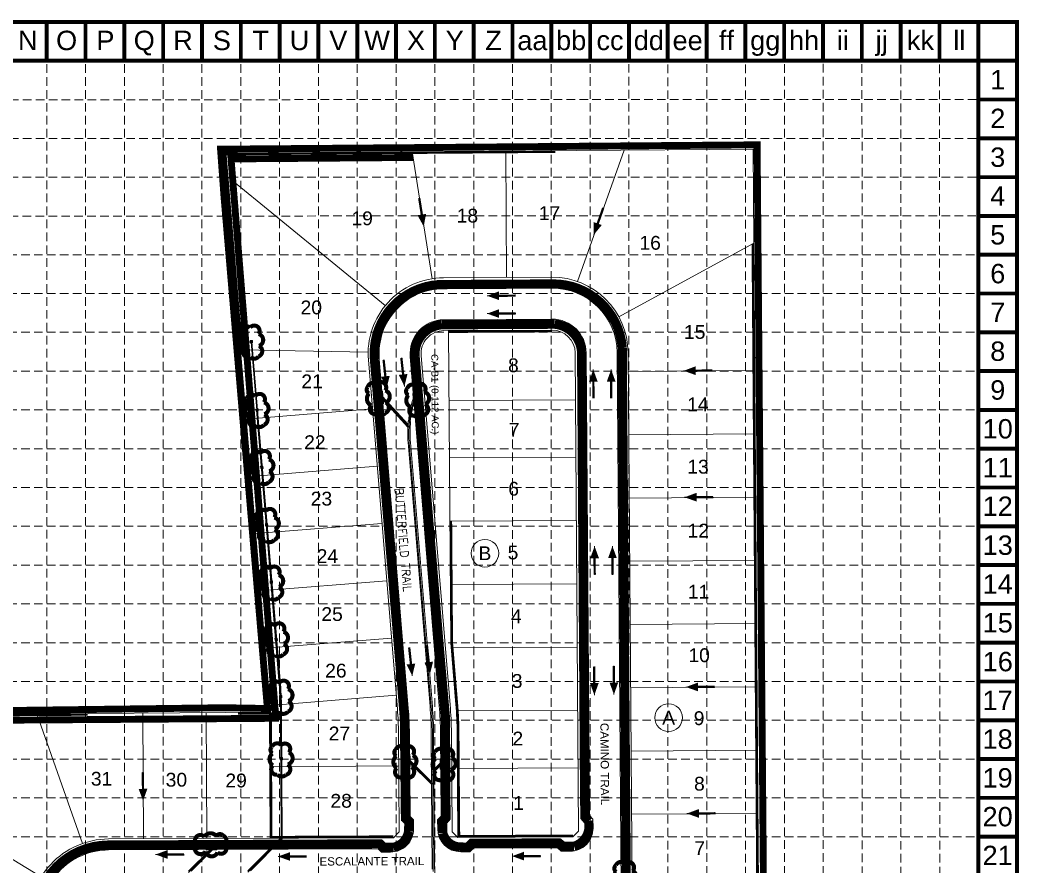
# Model space of a CAD drawing. Extents: x 2510300 to 2511653, y 7110042 to 7112204.
# Drawn here: x 2510785 to 2511653, y 7111469 to 7112204 of the extents above; entities that cross this region are included whole.
import ezdxf
from ezdxf.enums import TextEntityAlignment as Align

# ---------------------------------------------------------------- set-up
doc = ezdxf.new("R2010")
doc.units = 0
doc.header["$LTSCALE"] = 100
doc.header["$MEASUREMENT"] = 0
for name, pattern in [('DASHED', [0.75, 0.5, -0.25]), ('HIDDEN', [0.375, 0.25, -0.125]), ('HIDDEN2', [0.1875, 0.125, -0.0625])]:
    doc.linetypes.add(name, pattern=pattern)
for name, color, linetype in [('BASE', 7, 'Continuous'), ('C-WALL-N', 7, 'HIDDEN2'), ('EROSION BLANKETS', 84, 'Continuous'), ('GRID', 254, 'DASHED'), ('LEGEND', 7, 'Continuous'), ('LIMITS OF DISTURBANCE', 1, 'Continuous'), ('new', 7, 'Continuous'), ('SILT FENCE', 200, 'Continuous'), ('STORM', 5, 'Continuous')]:
    doc.layers.add(name, color=color, linetype=linetype)
doc.styles.get("Standard").update_dxf_attribs({"font": 'ARIAL.TTF'})

msp = doc.modelspace()

# ---------------------------------------------------------------- linework, layer by layer
at = {"layer": 'BASE', "color": 9}
msp.add_line((2510335.69, 7112168.94), (2511617.68, 7112168.94), dxfattribs=at)
at = {"layer": 'BASE', "const_width": 3.37}
for points in [[(2511651.42, 7110043.53), (2511651.42, 7112202.68), (2510301.95, 7112202.68), (2510301.95, 7110043.53)], [(2511617.68, 7110077.27), (2511617.68, 7112168.94), (2510335.69, 7112168.94), (2510335.69, 7110077.27)]]:
    msp.add_lwpolyline(points, close=True, dxfattribs=at)
for points in [[(2510808, 7112202.68), (2510808, 7112168.94)], [(2510841.74, 7112202.68), (2510841.74, 7112168.94)], [(2510875.47, 7112202.68), (2510875.47, 7112168.94)], [(2510909.21, 7112202.68), (2510909.21, 7112168.94)], [(2510942.95, 7112202.68), (2510942.95, 7112168.94)], [(2510976.68, 7112202.68), (2510976.68, 7112168.94)], [(2511010.42, 7112202.68), (2511010.42, 7112168.94)], [(2511044.16, 7112202.68), (2511044.16, 7112168.94)], [(2511077.89, 7112202.68), (2511077.89, 7112168.94)], [(2511111.63, 7112202.68), (2511111.63, 7112168.94)], [(2511145.37, 7112202.68), (2511145.37, 7112168.94)], [(2511179.1, 7112202.68), (2511179.1, 7112168.94)], [(2511212.84, 7112202.68), (2511212.84, 7112168.94)], [(2511246.58, 7112202.68), (2511246.58, 7112168.94)], [(2511280.31, 7112202.68), (2511280.31, 7112168.94)], [(2511314.05, 7112202.68), (2511314.05, 7112168.94)], [(2511347.79, 7112202.68), (2511347.79, 7112168.94)], [(2511381.52, 7112202.68), (2511381.52, 7112168.94)], [(2511415.26, 7112202.68), (2511415.26, 7112168.94)], [(2511449, 7112202.68), (2511449, 7112168.94)], [(2511482.73, 7112202.68), (2511482.73, 7112168.94)], [(2511516.47, 7112202.68), (2511516.47, 7112168.94)], [(2511550.21, 7112202.68), (2511550.21, 7112168.94)], [(2511583.94, 7112202.68), (2511583.94, 7112168.94)], [(2511617.68, 7112202.68), (2511617.68, 7112168.94)], [(2511651.42, 7112168.94), (2511617.68, 7112168.94)], [(2511651.42, 7112135.21), (2511617.68, 7112135.21)], [(2511651.42, 7112101.47), (2511617.68, 7112101.47)], [(2511651.42, 7112067.73), (2511617.68, 7112067.73)], [(2511651.42, 7112034), (2511617.68, 7112034)], [(2511651.42, 7112000.26), (2511617.68, 7112000.26)], [(2511651.42, 7111966.52), (2511617.68, 7111966.52)], [(2511651.42, 7111932.79), (2511617.68, 7111932.79)], [(2511651.42, 7111899.05), (2511617.68, 7111899.05)], [(2511651.42, 7111865.31), (2511617.68, 7111865.31)], [(2511651.42, 7111831.58), (2511617.68, 7111831.58)], [(2511651.42, 7111797.84), (2511617.68, 7111797.84)], [(2511651.42, 7111764.1), (2511617.68, 7111764.1)], [(2511651.42, 7111730.37), (2511617.68, 7111730.37)], [(2511651.42, 7111696.63), (2511617.68, 7111696.63)], [(2511651.42, 7111662.89), (2511617.68, 7111662.89)], [(2511651.42, 7111629.16), (2511617.68, 7111629.16)], [(2511651.42, 7111595.42), (2511617.68, 7111595.42)], [(2511651.42, 7111561.68), (2511617.68, 7111561.68)], [(2511651.42, 7111527.95), (2511617.68, 7111527.95)], [(2511651.42, 7111494.21), (2511617.68, 7111494.21)]]:
    msp.add_lwpolyline(points, dxfattribs=at)
at = {"layer": 'C-WALL-N', "color": 33, "linetype": 'Continuous', "const_width": 2, "flags": 128}
for points in [[(2511250.05, 7112089.79), (2510963.3, 7112087.68), (2510977.45, 7111917.41)], [(2511426.39, 7111357.2), (2511421.62, 7112009.85)], [(2511157.17, 7111933.23), (2511247.21, 7111933.72)], [(2510728.94, 7111599.64), (2510843.6, 7111600.38)], [(2510974.25, 7111601.23), (2511002.63, 7111601.42)], [(2511109.38, 7111494.33), (2511003.16, 7111493.85), (2511002.67, 7111602.42)]]:
    msp.add_lwpolyline(points, dxfattribs=at)
msp.add_lwpolyline([(2511265.38, 7111495.04), (2511166.38, 7111494.59), (2511165.72, 7111584.46, 0.00945), (2511165.4, 7111596.89, 0.00945), (2511164.6, 7111609.3), (2511160.15, 7111662.87), (2511159.38, 7111768.56)], format="xyb", dxfattribs=at)
at = {"layer": 'EROSION BLANKETS', "const_width": 8}
msp.add_lwpolyline([(2510798.26, 7111422.93, -0.413197), (2510860.95, 7111486.9), (2511097.72, 7111487.96), (2511100.9, 7111484.91), (2511109.51, 7111485.05, 0.315819), (2511122.49, 7111498.65), (2511122.83, 7111507.02), (2511119.82, 7111509.92), (2511119.35, 7111555.55), (2511118.88, 7111597.12), (2511114.4, 7111651.74), (2511092.88, 7111908.54, -0.421609), (2511148.51, 7111974.25), (2511247.92, 7111974.81, -0.394618), (2511308.22, 7111919.42), (2511313.36, 7111238.1, -0.085206)], format="xyb", dxfattribs=at)
msp.add_lwpolyline([(2511275.78, 7111512.41), (2511275.51, 7111531.19), (2511272.9, 7111915.85, 0.364309), (2511249.61, 7111939.83), (2511151.25, 7111939.36, 0.4132), (2511128.2, 7111911.81), (2511149.04, 7111660.46), (2511154.53, 7111597.92), (2511155.01, 7111510.48), (2511152, 7111506.99), (2511152.26, 7111497.32, 0.32404), (2511166.69, 7111485.24), (2511174.01, 7111485.03), (2511177.41, 7111488.43), (2511253.22, 7111488.77), (2511257.08, 7111485.7), (2511266.36, 7111485.92, 0.399873), (2511278.89, 7111507.64), (2511275.86, 7111511.13)], format="xyb", close=True, dxfattribs=at)
at = {"layer": 'GRID', "color": 252, "linetype": 'HIDDEN', "lineweight": 0, "ltscale": 0.3}
for p, q in [((2510808, 7110212.15), (2510808, 7112168.94)), ((2510841.74, 7110212.15), (2510841.74, 7112168.94)), ((2510875.47, 7110212.14), (2510875.47, 7112168.94)), ((2510909.21, 7110212.14), (2510909.21, 7112168.94)), ((2510942.95, 7110212.13), (2510942.95, 7112168.94)), ((2510976.68, 7110212.13), (2510976.68, 7112168.94)), ((2511010.42, 7110212.12), (2511010.42, 7112168.94)), ((2511044.16, 7110212.11), (2511044.16, 7112168.94)), ((2511077.89, 7110212.11), (2511077.89, 7112168.94)), ((2511111.63, 7110212.1), (2511111.63, 7112168.94)), ((2511145.37, 7110212.1), (2511145.37, 7112168.94)), ((2511179.1, 7110212.09), (2511179.1, 7112168.94)), ((2511212.84, 7110212.09), (2511212.84, 7112168.94)), ((2511246.58, 7110212.08), (2511246.58, 7112168.94)), ((2511280.47, 7110212.16), (2511280.31, 7112168.94)), ((2511314.17, 7110212.32), (2511314.05, 7112168.94)), ((2511347.88, 7110211.92), (2511347.79, 7112168.94)), ((2511381.93, 7110212.23), (2511381.67, 7112169.7)), ((2511415.48, 7110211.88), (2511415.41, 7112169.7)), ((2511449.25, 7110212.29), (2511449.15, 7112169.7)), ((2511483.05, 7110212.41), (2511482.88, 7112169.7)), ((2511516.72, 7110212.11), (2511516.62, 7112169.7)), ((2511550.53, 7110211.67), (2511550.36, 7112169.7)), ((2511584.29, 7110211.76), (2511584.09, 7112169.7)), ((2510337.22, 7112134.98), (2511617.13, 7112135.15)), ((2510337.19, 7112101.15), (2511617.13, 7112101.41)), ((2510337, 7112067.52), (2511617.68, 7112067.73)), ((2510336.96, 7112033.81), (2511617.68, 7112034)), ((2510335.69, 7112000.26), (2511617.68, 7112000.26)), ((2510335.69, 7111966.52), (2511617.68, 7111966.52)), ((2510335.69, 7111932.79), (2511617.68, 7111932.79)), ((2510335.69, 7111899.05), (2511617.68, 7111899.05)), ((2510335.69, 7111865.31), (2511617.68, 7111865.31)), ((2510335.69, 7111831.58), (2511617.68, 7111831.58)), ((2510335.69, 7111797.84), (2511617.68, 7111797.84)), ((2510335.69, 7111764.1), (2511617.68, 7111764.1)), ((2510335.69, 7111730.37), (2511617.68, 7111730.37)), ((2510335.69, 7111696.63), (2511617.68, 7111696.63)), ((2510335.69, 7111662.89), (2511617.68, 7111662.89)), ((2510335.69, 7111629.16), (2511617.68, 7111629.16)), ((2510335.69, 7111595.42), (2511617.68, 7111595.42)), ((2510335.69, 7111561.68), (2511617.68, 7111561.68)), ((2510335.69, 7111527.95), (2511617.68, 7111527.95)), ((2510335.69, 7111494.21), (2511617.68, 7111494.21))]:
    msp.add_line(p, q, dxfattribs=at)
at = {"layer": 'LEGEND', "color": 170, "ltscale": 100, "const_width": 3.54}
for points in [[(2510979.93, 7111918.44, 0.520567), (2510979.93, 7111918.44, 0.765195), (2510984.84, 7111910.93, 0.417879), (2510992.06, 7111911.7, 0.6649), (2510992.42, 7111920.95, 0.744833), (2510992.12, 7111931.32, 0.975642), (2510984.79, 7111936.96, 0.520567), (2510977.01, 7111934.47, 0.520567), (2510978.2, 7111928.69, 0.540264), (2510979.93, 7111918.44)], [(2511089.99, 7111869.27, 0.520567), (2511089.99, 7111869.27, 0.765195), (2511094.9, 7111861.76, 0.417879), (2511102.12, 7111862.53, 0.6649), (2511102.48, 7111871.79, 0.744833), (2511102.18, 7111882.15, 0.975642), (2511094.85, 7111887.8, 0.520567), (2511087.07, 7111885.3, 0.520567), (2511088.26, 7111879.52, 0.540264), (2511089.99, 7111869.27)], [(2511124.23, 7111867.86, 0.520567), (2511124.23, 7111867.86, 0.765195), (2511129.14, 7111860.35, 0.417879), (2511136.36, 7111861.12, 0.6649), (2511136.72, 7111870.37, 0.744833), (2511136.42, 7111880.74, 0.975642), (2511129.09, 7111886.38, 0.520567), (2511121.31, 7111883.89, 0.520567), (2511122.5, 7111878.11, 0.540264), (2511124.23, 7111867.86)], [(2510984.6, 7111858.98, 0.520567), (2510984.6, 7111858.98, 0.765195), (2510989.51, 7111851.47, 0.417879), (2510996.73, 7111852.24, 0.6649), (2510997.09, 7111861.5, 0.744833), (2510996.78, 7111871.86, 0.975642), (2510989.45, 7111877.51, 0.520567), (2510981.68, 7111875.01, 0.520567), (2510982.87, 7111869.23, 0.540264), (2510984.6, 7111858.98)], [(2510988.89, 7111809.37, 0.520567), (2510988.89, 7111809.37, 0.765195), (2510993.81, 7111801.87, 0.417879), (2511001.02, 7111802.63, 0.6649), (2511001.38, 7111811.89, 0.744833), (2511001.08, 7111822.25, 0.975642), (2510993.75, 7111827.9, 0.520567), (2510985.97, 7111825.41, 0.520567), (2510987.17, 7111819.63, 0.540264), (2510988.89, 7111809.37)], [(2510993.57, 7111758.94, 0.520567), (2510993.57, 7111758.94, 0.765195), (2510998.48, 7111751.43, 0.417879), (2511005.7, 7111752.2, 0.6649), (2511006.06, 7111761.46, 0.744833), (2511005.76, 7111771.82, 0.975642), (2510998.43, 7111777.47, 0.520567), (2510990.65, 7111774.97, 0.520567), (2510991.84, 7111769.2, 0.540264), (2510993.57, 7111758.94)], [(2510997.34, 7111708.91, 0.520567), (2510997.34, 7111708.91, 0.765195), (2511002.25, 7111701.4, 0.417879), (2511009.47, 7111702.17, 0.6649), (2511009.83, 7111711.43, 0.744833), (2511009.53, 7111721.79, 0.975642), (2511002.2, 7111727.43, 0.520567), (2510994.42, 7111724.94, 0.520567), (2510995.61, 7111719.16, 0.540264), (2510997.34, 7111708.91)], [(2511001.53, 7111659.5, 0.520567), (2511001.53, 7111659.5, 0.765195), (2511006.44, 7111651.99, 0.417879), (2511013.66, 7111652.76, 0.6649), (2511014.02, 7111662.02, 0.744833), (2511013.71, 7111672.38, 0.975642), (2511006.38, 7111678.03, 0.520567), (2510998.61, 7111675.53, 0.520567), (2510999.8, 7111669.75, 0.540264), (2511001.53, 7111659.5)], [(2511005.45, 7111609.64, 0.520567), (2511005.45, 7111609.64, 0.765195), (2511010.37, 7111602.13, 0.417879), (2511017.59, 7111602.9, 0.6649), (2511017.94, 7111612.16, 0.744833), (2511017.64, 7111622.52, 0.975642), (2511010.31, 7111628.16, 0.520567), (2511002.53, 7111625.67, 0.520567), (2511003.73, 7111619.89, 0.540264), (2511005.45, 7111609.64)], [(2511004.66, 7111556.17, 0.520567), (2511004.66, 7111556.17, 0.765195), (2511008.59, 7111548.11, 0.417879), (2511015.84, 7111547.96, 0.6649), (2511017.37, 7111557.1, 0.744833), (2511018.37, 7111567.42, 0.975642), (2511011.81, 7111573.94, 0.520567), (2511003.78, 7111572.45, 0.520567), (2511004.24, 7111566.56, 0.540264), (2511004.66, 7111556.17)], [(2511112.32, 7111553.84, 0.520567), (2511112.32, 7111553.84, 0.765195), (2511116.25, 7111545.77, 0.417879), (2511123.51, 7111545.63, 0.6649), (2511125.03, 7111554.77, 0.744833), (2511126.04, 7111565.08, 0.975642), (2511119.48, 7111571.61, 0.520567), (2511111.45, 7111570.11, 0.520567), (2511111.9, 7111564.23, 0.540264), (2511112.32, 7111553.84)], [(2511146.34, 7111551.49, 0.520567), (2511146.34, 7111551.49, 0.765195), (2511150.27, 7111543.42, 0.417879), (2511157.53, 7111543.28, 0.6649), (2511159.05, 7111552.42, 0.744833), (2511160.06, 7111562.73, 0.975642), (2511153.5, 7111569.26, 0.520567), (2511145.47, 7111567.76, 0.520567), (2511145.92, 7111561.88, 0.540264), (2511146.34, 7111551.49)], [(2510944.98, 7111494.1, 0.520567), (2510944.98, 7111494.1, 0.765195), (2510936.96, 7111490.06, 0.417879), (2510936.91, 7111482.8, 0.6649), (2510946.07, 7111481.4, 0.744833), (2510956.4, 7111480.54, 0.975642), (2510962.84, 7111487.18, 0.520567), (2510961.23, 7111495.19, 0.520567), (2510955.36, 7111494.66, 0.540264), (2510944.98, 7111494.1)], [(2511303.54, 7111453.04, 0.520567), (2511303.54, 7111453.04, 0.765195), (2511307.46, 7111444.97, 0.417879), (2511314.72, 7111444.82, 0.6649), (2511316.24, 7111453.96, 0.744833), (2511317.25, 7111464.28, 0.975642), (2511310.69, 7111470.8, 0.520567), (2511302.66, 7111469.31, 0.520567), (2511303.11, 7111463.43, 0.540264), (2511303.54, 7111453.04)]]:
    msp.add_lwpolyline(points, format="xyb", close=True, dxfattribs=at)
at = {"layer": 'LIMITS OF DISTURBANCE', "linetype": 'HIDDEN2', "ltscale": 3, "const_width": 6}
msp.add_lwpolyline([(2511434.2, 7111077.91), (2511425.46, 7112095.79), (2510959.08, 7112092.01), (2510962.03, 7112051.51), (2510999.8, 7111605.67), (2510962.26, 7111606.33), (2510625.24, 7111601.98), (2510624.77, 7111589.55), (2510630.13, 7111403.61)], dxfattribs=at)
at = {"layer": 'new', "color": 7, "lineweight": 0}
for p, q in [((2510962.21, 7112088.67), (2511422.02, 7112092.06)), ((2510962.21, 7112088.67), (2511422.02, 7112092.06)), ((2511002.62, 7111602.42), (2510962.21, 7112088.67)), ((2511002.62, 7111602.42), (2510962.21, 7112088.67)), ((2511422.02, 7112092.06), (2511427.39, 7111357.21)), ((2511422.02, 7112092.06), (2511427.39, 7111357.21)), ((2511153, 7111970.71), (2511247, 7111971.22)), ((2511153, 7111970.71), (2511247, 7111971.22)), ((2511247.15, 7111944.22), (2511153.15, 7111943.71)), ((2511247.15, 7111944.22), (2511153.15, 7111943.71)), ((2511279.75, 7111512.48), (2511276.81, 7111914.93)), ((2511279.75, 7111512.48), (2511276.81, 7111914.93)), ((2511303.81, 7111915.13), (2511308.89, 7111220.01)), ((2511303.81, 7111915.13), (2511308.89, 7111220.01)), ((2511122.25, 7111605.78), (2511097.01, 7111909.53)), ((2511122.25, 7111605.78), (2511097.01, 7111909.53)), ((2511123.91, 7111911.77), (2511149.16, 7111608.01)), ((2511123.91, 7111911.77), (2511149.16, 7111608.01)), ((2510404.86, 7111598.52), (2511002.62, 7111602.42)), ((2510404.86, 7111598.52), (2511002.62, 7111602.42)), ((2511123.75, 7111511.77), (2511123.22, 7111584.15)), ((2511123.75, 7111511.77), (2511123.22, 7111584.15)), ((2511150.22, 7111584.34), (2511150.75, 7111511.9)), ((2511150.22, 7111584.34), (2511150.75, 7111511.9)), ((2511126.78, 7111508.8), (2511123.75, 7111511.77)), ((2511126.78, 7111508.8), (2511123.75, 7111511.77)), ((2511126.83, 7111500.96), (2511126.78, 7111508.8)), ((2511126.83, 7111500.96), (2511126.78, 7111508.8)), ((2511150.75, 7111511.9), (2511147.78, 7111508.87)), ((2511150.75, 7111511.9), (2511147.78, 7111508.87)), ((2511154.04, 7111508.92), (2511147.78, 7111508.87)), ((2511154.04, 7111508.92), (2511147.78, 7111508.87)), ((2511147.78, 7111508.87), (2511147.83, 7111500.95)), ((2511147.78, 7111508.87), (2511147.83, 7111500.95)), ((2511157.01, 7111511.94), (2511150.75, 7111511.9)), ((2511157.01, 7111511.94), (2511150.75, 7111511.9)), ((2511282.78, 7111509.5), (2511279.75, 7111512.48)), ((2511282.78, 7111509.5), (2511279.75, 7111512.48)), ((2511282.83, 7111501.67), (2511282.78, 7111509.5)), ((2511282.83, 7111501.67), (2511282.78, 7111509.5)), ((2511282.83, 7111501.67), (2511282.83, 7111501.67)), ((2511282.83, 7111501.67), (2511282.83, 7111501.67)), ((2510861.74, 7111482.71), (2511096.08, 7111483.77)), ((2510861.74, 7111482.71), (2511096.08, 7111483.77)), ((2511096.08, 7111483.77), (2511099.09, 7111480.78)), ((2511096.08, 7111483.77), (2511099.09, 7111480.78)), ((2511099.09, 7111480.78), (2511106.92, 7111480.82)), ((2511099.09, 7111480.78), (2511106.92, 7111480.82)), ((2511167.92, 7111481.09), (2511175.85, 7111481.13)), ((2511167.92, 7111481.09), (2511175.85, 7111481.13)), ((2511175.85, 7111481.13), (2511178.84, 7111484.14)), ((2511175.85, 7111481.13), (2511178.84, 7111484.14)), ((2511178.84, 7111484.14), (2511252.08, 7111484.48)), ((2511178.84, 7111484.14), (2511252.08, 7111484.48)), ((2511252.08, 7111484.48), (2511255.09, 7111481.49)), ((2511252.08, 7111484.48), (2511255.09, 7111481.49)), ((2511255.09, 7111481.49), (2511262.92, 7111481.52)), ((2511255.09, 7111481.49), (2511262.92, 7111481.52))]:
    msp.add_line(p, q, dxfattribs=at)
at = {"layer": 'new', "lineweight": 0}
for p, q in [((2511143.07, 7111979.41), (2511125.73, 7112089.88)), ((2511143.07, 7111979.41), (2511125.73, 7112089.88)), ((2511206.99, 7112090.48), (2511207.58, 7111980.5)), ((2511206.99, 7112090.48), (2511207.58, 7111980.5)), ((2511269.36, 7111976.93), (2511309.87, 7112091.24)), ((2511269.36, 7111976.93), (2511309.87, 7112091.24)), ((2511102.21, 7111955.98), (2510963.84, 7112069.12)), ((2511102.21, 7111955.98), (2510963.84, 7112069.12)), ((2511134.02, 7112035.16), (2511131.77, 7112049.44)), ((2511135.63, 7112024.86), (2511134.02, 7112035.16)), ((2511286.92, 7112027.35), (2511291.74, 7112040.98)), ((2511283.43, 7112017.54), (2511286.92, 7112027.35)), ((2511305.24, 7111946.34), (2511422.62, 7112010.4)), ((2511305.24, 7111946.34), (2511422.62, 7112010.4)), ((2511152.96, 7111980.21), (2511246.95, 7111980.72)), ((2511152.96, 7111980.21), (2511246.95, 7111980.72)), ((2511190.71, 7111964.55), (2511201.13, 7111964.59)), ((2511201.13, 7111964.59), (2511215.58, 7111964.66)), ((2511190.78, 7111949.04), (2511201.2, 7111949.08)), ((2511201.2, 7111949.08), (2511215.65, 7111949.15)), ((2511153.21, 7111934.21), (2511247.2, 7111934.72)), ((2511153.21, 7111934.21), (2511247.2, 7111934.72)), ((2511157.16, 7111934.23), (2511159.15, 7111662.83)), ((2511157.16, 7111934.23), (2511159.15, 7111662.83)), ((2510984.9, 7111925.56), (2510984.87, 7111923.56)), ((2510984.87, 7111923.56), (2510986.87, 7111923.53)), ((2510986.9, 7111925.53), (2510984.9, 7111925.56)), ((2510990.47, 7111865.38), (2510985.59, 7111924.14)), ((2511010.64, 7111626.7), (2510985.89, 7111924.54)), ((2510991.13, 7111865.43), (2510986.25, 7111924.2)), ((2510986.87, 7111923.53), (2510986.9, 7111925.53)), ((2511087.32, 7111915.41), (2510976.44, 7111917.43)), ((2511087.32, 7111915.41), (2510976.44, 7111917.43)), ((2511267.31, 7111914.86), (2511270.35, 7111499.06)), ((2511267.31, 7111914.86), (2511270.35, 7111499.06)), ((2511313.31, 7111915.2), (2511318.39, 7111220.08)), ((2511313.31, 7111915.2), (2511318.39, 7111220.08)), ((2511112.78, 7111605.05), (2511087.54, 7111908.74)), ((2511112.78, 7111605.05), (2511087.54, 7111908.74)), ((2511102.35, 7111894.5), (2511100.8, 7111908.87)), ((2511117.78, 7111896.15), (2511116.22, 7111910.53)), ((2511158.62, 7111608.86), (2511133.39, 7111912.55)), ((2511158.62, 7111608.86), (2511133.39, 7111912.55)), ((2511118.88, 7111885.79), (2511117.78, 7111896.15)), ((2511283.05, 7111900.3), (2511283.09, 7111889.88)), ((2511298.56, 7111900.37), (2511298.6, 7111889.95)), ((2511313.43, 7111898.68), (2511423.43, 7111899.48)), ((2511313.43, 7111898.68), (2511423.43, 7111899.48)), ((2511361.59, 7111899.33), (2511372, 7111899.4)), ((2511372, 7111899.4), (2511386.46, 7111899.51)), ((2511103.46, 7111884.14), (2511102.35, 7111894.5)), ((2511283.09, 7111889.88), (2511283.17, 7111875.43)), ((2511298.6, 7111889.95), (2511298.68, 7111875.5)), ((2511099.69, 7111877.23), (2511122.02, 7111852.48)), ((2511099.79, 7111876), (2511122.89, 7111850.4)), ((2511099.89, 7111874.76), (2511121.89, 7111850.39)), ((2511267.61, 7111874.05), (2511157.61, 7111873.55)), ((2511267.61, 7111874.05), (2511157.61, 7111873.55)), ((2511091.07, 7111866.26), (2510981.43, 7111857.36)), ((2511091.07, 7111866.26), (2510981.43, 7111857.36)), ((2510991.74, 7111866.23), (2510989.74, 7111866.07)), ((2510989.74, 7111866.07), (2510989.91, 7111864.07)), ((2510989.91, 7111864.07), (2510991.9, 7111864.24)), ((2510998.68, 7111765.46), (2510990.4, 7111865.12)), ((2510999.52, 7111765.53), (2510991.24, 7111865.19)), ((2510991.9, 7111864.24), (2510991.74, 7111866.23)), ((2511124.27, 7111855.28), (2511122.28, 7111855.48)), ((2511313.83, 7111843.68), (2511423.83, 7111844.49)), ((2511313.83, 7111843.68), (2511423.83, 7111844.49)), ((2511122.11, 7111836.9), (2511141.18, 7111607.35)), ((2511123.1, 7111836.98), (2511142.18, 7111607.43)), ((2511124.1, 7111837.07), (2511143.18, 7111607.52)), ((2511267.97, 7111824.05), (2511157.97, 7111823.55)), ((2511267.97, 7111824.05), (2511157.97, 7111823.55)), ((2511095.21, 7111816.43), (2510985.57, 7111807.53)), ((2511095.21, 7111816.43), (2510985.57, 7111807.53)), ((2510995.88, 7111816.4), (2510993.88, 7111816.24)), ((2510993.88, 7111816.24), (2510994.05, 7111814.24)), ((2510994.05, 7111814.24), (2510996.04, 7111814.41)), ((2510996.04, 7111814.41), (2510995.88, 7111816.4)), ((2511314.23, 7111788.68), (2511424.23, 7111789.49)), ((2511314.23, 7111788.68), (2511424.23, 7111789.49)), ((2511362.39, 7111789.34), (2511372.81, 7111789.41)), ((2511372.81, 7111789.41), (2511387.26, 7111789.52)), ((2511099.35, 7111766.6), (2510989.72, 7111757.71)), ((2511099.35, 7111766.6), (2510989.72, 7111757.71)), ((2511000.02, 7111766.58), (2510998.02, 7111766.41)), ((2510998.02, 7111766.41), (2510998.19, 7111764.42)), ((2511000.18, 7111764.58), (2511000.02, 7111766.58)), ((2511268.38, 7111769.05), (2511158.38, 7111768.55)), ((2511268.38, 7111769.05), (2511158.38, 7111768.55)), ((2510998.19, 7111764.42), (2511000.18, 7111764.58)), ((2511010.14, 7111626.66), (2510998.6, 7111765.45)), ((2511011.14, 7111626.74), (2510999.6, 7111765.54)), ((2511284.17, 7111746.79), (2511284.21, 7111736.37)), ((2511299.68, 7111746.86), (2511299.72, 7111736.44)), ((2511284.21, 7111736.37), (2511284.28, 7111721.92)), ((2511299.72, 7111736.44), (2511299.79, 7111721.99)), ((2511314.64, 7111733.68), (2511424.63, 7111734.49)), ((2511314.64, 7111733.68), (2511424.63, 7111734.49)), ((2511103.49, 7111716.77), (2510993.86, 7111707.88)), ((2511103.49, 7111716.77), (2510993.86, 7111707.88)), ((2511004.16, 7111716.75), (2511002.16, 7111716.58)), ((2511002.16, 7111716.58), (2511002.33, 7111714.59)), ((2511002.33, 7111714.59), (2511004.32, 7111714.75)), ((2511004.32, 7111714.75), (2511004.16, 7111716.75)), ((2511268.78, 7111714.05), (2511158.78, 7111713.56)), ((2511268.78, 7111714.05), (2511158.78, 7111713.56)), ((2511315.04, 7111678.69), (2511425.04, 7111679.49)), ((2511315.04, 7111678.69), (2511425.04, 7111679.49)), ((2511107.63, 7111666.94), (2510998, 7111658.05)), ((2511107.63, 7111666.94), (2510998, 7111658.05)), ((2511008.3, 7111666.92), (2511006.3, 7111666.75)), ((2511006.3, 7111666.75), (2511006.47, 7111664.76)), ((2511006.47, 7111664.76), (2511008.46, 7111664.93)), ((2511008.46, 7111664.93), (2511008.3, 7111666.92)), ((2511163.61, 7111609.21), (2511159.15, 7111662.83)), ((2511163.61, 7111609.21), (2511159.15, 7111662.83)), ((2511124.59, 7111644.35), (2511123.04, 7111658.72)), ((2511140.01, 7111646), (2511138.46, 7111660.38)), ((2511269.18, 7111659.05), (2511159.51, 7111658.56)), ((2511269.18, 7111659.05), (2511159.51, 7111658.56)), ((2511125.69, 7111633.99), (2511124.59, 7111644.35)), ((2511141.11, 7111635.65), (2511140.01, 7111646)), ((2511283.94, 7111627.72), (2511283.82, 7111642.18)), ((2511300.94, 7111628.26), (2511300.82, 7111642.72)), ((2511284.01, 7111617.31), (2511283.94, 7111627.72)), ((2511301, 7111617.85), (2511300.94, 7111628.26)), ((2511315.44, 7111623.69), (2511425.44, 7111624.49)), ((2511315.44, 7111623.69), (2511425.44, 7111624.49)), ((2511363.6, 7111624.34), (2511374.02, 7111624.41)), ((2511374.02, 7111624.41), (2511388.47, 7111624.53)), ((2511111.77, 7111617.12), (2511002.14, 7111608.22)), ((2511111.77, 7111617.12), (2511002.14, 7111608.22)), ((2511012.25, 7111617.06), (2511010.26, 7111616.89)), ((2511010.26, 7111616.89), (2511010.42, 7111614.9)), ((2511010.42, 7111614.9), (2511012.41, 7111615.07)), ((2511012.41, 7111615.07), (2511012.25, 7111617.06)), ((2510839.08, 7111488.29), (2510799.33, 7111601.09)), ((2510839.08, 7111488.29), (2510799.33, 7111601.09)), ((2510892.17, 7111492.35), (2510891.67, 7111601.7)), ((2510892.17, 7111492.35), (2510891.67, 7111601.7)), ((2510947.16, 7111492.59), (2510946.67, 7111602.05)), ((2510947.16, 7111492.59), (2510946.67, 7111602.05)), ((2511002.16, 7111492.84), (2511001.67, 7111602.41)), ((2511002.16, 7111492.84), (2511001.67, 7111602.41)), ((2511011.66, 7111493.45), (2511011.16, 7111603.21)), ((2511012.16, 7111492.89), (2511011.66, 7111603.22)), ((2511012.67, 7111492.33), (2511012.16, 7111603.22)), ((2511269.58, 7111604.06), (2511164.03, 7111603.58)), ((2511269.58, 7111604.06), (2511164.03, 7111603.58)), ((2510803.1, 7111459.15), (2510572.86, 7111599.62)), ((2510803.1, 7111459.15), (2510572.86, 7111599.62)), ((2511113.72, 7111584.14), (2511114.35, 7111498.35)), ((2511113.72, 7111584.14), (2511114.35, 7111498.35)), ((2511142.22, 7111584.29), (2511142.5, 7111541.95)), ((2511143.22, 7111584.29), (2511144.01, 7111463.99)), ((2511144.22, 7111584.3), (2511144.43, 7111552.52)), ((2511159.72, 7111584.48), (2511160.35, 7111498.56)), ((2511159.72, 7111584.48), (2511160.35, 7111498.56)), ((2511164.72, 7111584.45), (2511165.39, 7111493.58)), ((2511164.72, 7111584.45), (2511165.39, 7111493.58)), ((2511315.84, 7111568.69), (2511425.84, 7111569.49)), ((2511315.84, 7111568.69), (2511425.84, 7111569.49)), ((2511012.85, 7111562.93), (2511010.85, 7111562.92)), ((2511010.85, 7111562.92), (2511010.86, 7111560.92)), ((2511010.86, 7111560.92), (2511012.86, 7111560.93)), ((2511012.86, 7111560.93), (2511012.85, 7111562.93)), ((2511119.87, 7111564.22), (2511123.87, 7111564.25)), ((2511119.94, 7111555.22), (2511119.87, 7111564.22)), ((2511120.37, 7111563.73), (2511123.37, 7111563.75)), ((2511120.43, 7111555.73), (2511120.37, 7111563.73)), ((2511123.37, 7111563.75), (2511123.43, 7111555.75)), ((2511123.4, 7111559.75), (2511143.51, 7111539.9)), ((2511123.87, 7111564.25), (2511123.94, 7111555.25)), ((2511123.9, 7111560.31), (2511142.5, 7111541.95)), ((2511123.91, 7111558.19), (2511142.51, 7111539.83)), ((2511150.42, 7111557.52), (2511143.44, 7111550.45)), ((2511149.92, 7111558.07), (2511144.43, 7111552.52)), ((2511149.89, 7111562.01), (2511153.89, 7111562.04)), ((2511149.95, 7111553.01), (2511149.89, 7111562.01)), ((2511150.39, 7111561.52), (2511153.39, 7111561.54)), ((2511150.45, 7111553.52), (2511150.39, 7111561.52)), ((2511153.39, 7111561.54), (2511153.45, 7111553.54)), ((2511153.89, 7111562.04), (2511153.95, 7111553.04)), ((2510891.67, 7111535.81), (2510891.6, 7111550.26)), ((2511113.93, 7111555.68), (2511001.88, 7111554.86)), ((2511113.93, 7111555.68), (2511001.88, 7111554.86)), ((2511123.94, 7111555.25), (2511119.94, 7111555.22)), ((2511123.43, 7111555.75), (2511120.43, 7111555.73)), ((2511149.93, 7111555.95), (2511144.45, 7111550.39)), ((2511144.45, 7111550.39), (2511145, 7111465.99)), ((2511153.95, 7111553.04), (2511149.95, 7111553.01)), ((2511153.45, 7111553.54), (2511150.45, 7111553.52)), ((2511269.95, 7111554.06), (2511164.95, 7111553.58)), ((2511269.95, 7111554.06), (2511164.95, 7111553.58)), ((2510891.71, 7111525.39), (2510891.67, 7111535.81)), ((2511142.51, 7111539.83), (2511143, 7111465.98)), ((2511316.25, 7111513.69), (2511426.24, 7111514.49)), ((2511316.25, 7111513.69), (2511426.24, 7111514.49)), ((2511364.4, 7111514.35), (2511374.82, 7111514.41)), ((2511374.82, 7111514.41), (2511389.28, 7111514.53)), ((2511114.3, 7111513.35), (2511114.24, 7111513.35)), ((2511114.3, 7111513.35), (2511114.24, 7111513.35)), ((2511114.35, 7111498.35), (2511109.39, 7111493.33)), ((2511114.35, 7111498.35), (2511109.39, 7111493.33)), ((2511165.39, 7111493.58), (2511160.35, 7111498.56)), ((2511165.39, 7111493.58), (2511160.35, 7111498.56)), ((2511270.35, 7111499.06), (2511265.39, 7111494.04)), ((2511270.35, 7111499.06), (2511265.39, 7111494.04)), ((2511109.39, 7111493.33), (2510861.69, 7111492.21)), ((2511109.39, 7111493.33), (2510861.69, 7111492.21)), ((2511012.16, 7111492.89), (2510982.8, 7111463.26)), ((2511011.66, 7111493.45), (2510982.86, 7111464.38)), ((2511012.67, 7111492.33), (2510984.98, 7111464.39)), ((2511265.39, 7111494.04), (2511165.39, 7111493.58)), ((2511265.39, 7111494.04), (2511165.39, 7111493.58)), ((2510951.21, 7111483.11), (2510931.3, 7111463.02)), ((2510949.65, 7111482.61), (2510931.36, 7111464.15)), ((2510951.77, 7111482.61), (2510933.48, 7111464.16)), ((2510946.69, 7111486.59), (2510955.69, 7111486.63)), ((2510946.71, 7111482.59), (2510946.69, 7111486.59)), ((2510955.71, 7111482.63), (2510946.71, 7111482.59)), ((2510947.19, 7111486.09), (2510955.19, 7111486.13)), ((2510947.21, 7111483.09), (2510947.19, 7111486.09)), ((2510955.21, 7111483.13), (2510947.21, 7111483.09)), ((2510955.19, 7111486.13), (2510955.21, 7111483.13)), ((2510955.69, 7111486.63), (2510955.71, 7111482.63)), ((2510902.58, 7111478.71), (2510912.99, 7111478.75)), ((2510912.99, 7111478.75), (2510927.45, 7111478.82)), ((2511009.04, 7111476.96), (2511019.46, 7111476.99)), ((2511019.46, 7111476.99), (2511033.92, 7111477.07)), ((2511212.48, 7111477.28), (2511222.89, 7111477.32)), ((2511222.89, 7111477.32), (2511237.35, 7111477.39))]:
    msp.add_line(p, q, dxfattribs=at)
at = {"layer": 'new', "linetype": 'Continuous', "lineweight": 0}
for p, q in [((2511095.85, 7111881.19), (2511099.84, 7111881.52)), ((2511096.76, 7111870.22), (2511095.85, 7111881.19)), ((2511096.39, 7111880.73), (2511099.38, 7111880.98)), ((2511097.22, 7111870.76), (2511096.39, 7111880.73)), ((2511099.38, 7111880.98), (2511100.21, 7111871.01)), ((2511099.84, 7111881.52), (2511100.75, 7111870.56)), ((2511126.08, 7111879.63), (2511130.07, 7111879.96)), ((2511126.99, 7111868.67), (2511126.08, 7111879.63)), ((2511126.62, 7111879.18), (2511129.61, 7111879.42)), ((2511127.45, 7111869.21), (2511126.62, 7111879.18)), ((2511129.61, 7111879.42), (2511130.44, 7111869.46)), ((2511130.07, 7111879.96), (2511130.98, 7111869)), ((2511100.75, 7111870.56), (2511096.76, 7111870.22)), ((2511100.21, 7111871.01), (2511097.22, 7111870.76)), ((2511130.98, 7111869), (2511126.99, 7111868.67)), ((2511130.44, 7111869.46), (2511127.45, 7111869.21))]:
    msp.add_line(p, q, dxfattribs=at)
at = {"layer": 'new', "const_width": 2}
for points in [[(2511134.02, 7112035.16), (2511131.77, 7112049.44)], [(2511286.92, 7112027.35), (2511291.74, 7112040.98)], [(2511201.13, 7111964.59), (2511215.58, 7111964.66)], [(2511201.2, 7111949.08), (2511215.65, 7111949.15)], [(2511102.35, 7111894.5), (2511100.8, 7111908.87)], [(2511117.78, 7111896.15), (2511116.22, 7111910.53)], [(2511372, 7111899.4), (2511386.46, 7111899.51)], [(2511283.09, 7111889.88), (2511283.17, 7111875.43)], [(2511298.6, 7111889.95), (2511298.68, 7111875.5)], [(2511372.81, 7111789.41), (2511387.26, 7111789.52)], [(2511284.21, 7111736.37), (2511284.28, 7111721.92)], [(2511299.72, 7111736.44), (2511299.79, 7111721.99)], [(2511124.59, 7111644.35), (2511123.04, 7111658.72)], [(2511140.01, 7111646), (2511138.46, 7111660.38)], [(2511283.94, 7111627.72), (2511283.82, 7111642.18)], [(2511300.94, 7111628.26), (2511300.82, 7111642.72)], [(2511374.02, 7111624.41), (2511388.47, 7111624.53)], [(2510891.67, 7111535.81), (2510891.6, 7111550.26)], [(2511374.82, 7111514.41), (2511389.28, 7111514.53)], [(2510912.99, 7111478.75), (2510927.45, 7111478.82)], [(2511019.46, 7111476.99), (2511033.92, 7111477.07)], [(2511222.89, 7111477.32), (2511237.35, 7111477.39)]]:
    msp.add_lwpolyline(points, dxfattribs=at)
at = {"layer": 'new'}
for points in [[(2511135.63, 7112024.86, 0, 7.57, 0), (2511134.02, 7112035.16, 7.57, 7.57, 0)], [(2511283.43, 7112017.54, 0, 7.57, 0), (2511286.92, 7112027.35, 7.57, 7.57, 0)], [(2511190.71, 7111964.55, 0, 7.57, 0), (2511201.13, 7111964.59, 7.57, 7.57, 0)], [(2511190.78, 7111949.04, 0, 7.57, 0), (2511201.2, 7111949.08, 7.57, 7.57, 0)], [(2511103.46, 7111884.14, 0, 7.57, 0), (2511102.35, 7111894.5, 7.57, 7.57, 0)], [(2511118.88, 7111885.79, 0, 7.57, 0), (2511117.78, 7111896.15, 7.57, 7.57, 0)], [(2511283.05, 7111900.3, 0, 7.57, 0), (2511283.09, 7111889.88, 7.57, 7.57, 0)], [(2511298.56, 7111900.37, 0, 7.57, 0), (2511298.6, 7111889.95, 7.57, 7.57, 0)], [(2511361.59, 7111899.33, 0, 7.57, 0), (2511372, 7111899.4, 7.57, 7.57, 0)], [(2511362.39, 7111789.34, 0, 7.57, 0), (2511372.81, 7111789.41, 7.57, 7.57, 0)], [(2511284.17, 7111746.79, 0, 7.57, 0), (2511284.21, 7111736.37, 7.57, 7.57, 0)], [(2511299.68, 7111746.86, 0, 7.57, 0), (2511299.72, 7111736.44, 7.57, 7.57, 0)], [(2511125.69, 7111633.99, 0, 7.57, 0), (2511124.59, 7111644.35, 7.57, 7.57, 0)], [(2511141.11, 7111635.65, 0, 7.57, 0), (2511140.01, 7111646, 7.57, 7.57, 0)], [(2511284.01, 7111617.31, 0, 7.57, 0), (2511283.94, 7111627.72, 7.57, 7.57, 0)], [(2511301, 7111617.85, 0, 7.57, 0), (2511300.94, 7111628.26, 7.57, 7.57, 0)], [(2511363.6, 7111624.34, 0, 7.57, 0), (2511374.02, 7111624.41, 7.57, 7.57, 0)], [(2510891.71, 7111525.39, 0, 7.57, 0), (2510891.67, 7111535.81, 7.57, 7.57, 0)], [(2511364.4, 7111514.35, 0, 7.57, 0), (2511374.82, 7111514.41, 7.57, 7.57, 0)], [(2510902.58, 7111478.71, 0, 7.57, 0), (2510912.99, 7111478.75, 7.57, 7.57, 0)], [(2511009.04, 7111476.96, 0, 7.57, 0), (2511019.46, 7111476.99, 7.57, 7.57, 0)], [(2511212.48, 7111477.28, 0, 7.57, 0), (2511222.89, 7111477.32, 7.57, 7.57, 0)]]:
    msp.add_lwpolyline(points, format="xyseb", dxfattribs=at)
at = {"layer": 'new', "lineweight": 0}
for centre, radius in [((2510985.89, 7111924.54), 0.5), ((2510990.82, 7111865.15), 0.417), ((2510994.96, 7111815.32), 0.417), ((2510999.1, 7111765.5), 0.417), ((2511188.86, 7111740.65), 12), ((2511188.86, 7111740.65), 12), ((2511003.24, 7111715.67), 0.417), ((2511007.38, 7111665.84), 0.417), ((2511011.33, 7111615.98), 0.417), ((2511348.53, 7111597.67), 12), ((2511348.53, 7111597.67), 12), ((2511011.85, 7111561.92), 0.417)]:
    msp.add_circle(centre, radius, dxfattribs=at)
for centre, radius, start, end in [((2511153.32, 7111914.21), 66, 90.311, 184.7504), ((2511153.32, 7111914.21), 66, 90.311, 184.7504), ((2511247.31, 7111914.72), 66, 0.41914, 90.311), ((2511247.31, 7111914.72), 66, 0.41914, 90.311), ((2511153.32, 7111914.21), 20, 90.311, 184.7504), ((2511153.32, 7111914.21), 20, 90.311, 184.7504), ((2511247.31, 7111914.72), 20, 0.41914, 90.311), ((2511247.31, 7111914.72), 20, 0.41914, 90.311), ((2511222.76, 7111845.27), 100.75, 162.88182, 174.19454), ((2511222.76, 7111845.27), 100, 163.18536, 184.75054), ((2511222.76, 7111845.27), 99.25, 165.15192, 174.19454), ((2511222.76, 7111845.27), 101, 174.19454, 175.90226), ((2511222.76, 7111845.27), 99, 174.19454, 184.75054), ((2511222.76, 7111845.27), 101, 177.09405, 184.75054), ((2510711.67, 7111601.86), 299.5, 0.25953, 4.7504), ((2510711.67, 7111601.86), 300, 0.25953, 4.7504), ((2510711.67, 7111601.86), 300.5, 0.25953, 4.7504), ((2510836.73, 7111582.11), 277, 0.41914, 4.7504), ((2510836.73, 7111582.11), 277, 0.41914, 4.7504), ((2510836.73, 7111582.05), 305.5, 0.41914, 4.75054), ((2510836.73, 7111582.05), 306.5, 0.41914, 4.75054), ((2510836.73, 7111582.05), 307.5, 0.41914, 4.75054), ((2510836.73, 7111582.11), 323, 0.41914, 4.7504), ((2510836.73, 7111582.11), 323, 0.41914, 4.7504), ((2510836.73, 7111582.05), 328, 0.41914, 4.75054), ((2510836.73, 7111582.05), 328, 0.41914, 4.75054), ((2510862.01, 7111423.21), 69, 90.25953, 184.05759), ((2510862.01, 7111423.21), 69, 90.25953, 184.05759)]:
    msp.add_arc(centre, radius, start, end, dxfattribs=at)
at = {"layer": 'new', "color": 7, "lineweight": 0}
for centre, radius, start, end in [((2511153.31, 7111914.21), 56.5, 90.311, 184.75054), ((2511153.31, 7111914.21), 56.5, 90.311, 184.75054), ((2511247.31, 7111914.72), 56.5, 0.41914, 90.311), ((2511247.31, 7111914.72), 56.5, 0.41914, 90.311), ((2511153.31, 7111914.21), 29.5, 90.311, 184.75054), ((2511153.31, 7111914.21), 29.5, 90.311, 184.75054), ((2511247.31, 7111914.72), 29.5, 0.41914, 90.311), ((2511247.31, 7111914.72), 29.5, 0.41914, 90.311), ((2510836.73, 7111582.05), 286.5, 0.41914, 4.75054), ((2510836.73, 7111582.05), 286.5, 0.41914, 4.75054), ((2510836.73, 7111582.05), 313.5, 0.41914, 4.75054), ((2510836.73, 7111582.05), 313.5, 0.41914, 4.75054), ((2511106.83, 7111500.82), 20, 270.25953, 0.41914), ((2511106.83, 7111500.82), 20, 270.25953, 0.41914), ((2511167.83, 7111501.09), 20, 180.41914, 270.25953), ((2511167.83, 7111501.09), 20, 180.41914, 270.25953), ((2511262.83, 7111501.52), 20, 270.25953, 0.41914), ((2511262.83, 7111501.52), 20, 270.25953, 0.41914), ((2510862.01, 7111423.21), 59.5, 90.25953, 184.05759), ((2510862.01, 7111423.21), 59.5, 90.25953, 184.05759)]:
    msp.add_arc(centre, radius, start, end, dxfattribs=at)
at = {"layer": 'new', "color": 5, "lineweight": 0, "ltscale": 0.25}
msp.add_spline([(2510620.44, 7111507.64), (2510618.27, 7111487), (2510617.9, 7111473.76), (2510617.43, 7111451.39), (2510617.12, 7111429.97), (2510619.95, 7111408.09), (2510622.89, 7111394.41), (2510627.7, 7111382.78), (2510632.22, 7111366.75), (2510637.04, 7111353.71), (2510645.54, 7111332.54), (2510651.17, 7111319.48), (2510655.9, 7111293.57), (2510659.04, 7111277.47), (2510661.26, 7111249.02), (2510661.89, 7111231.14), (2510659.01, 7111153.5), (2510652.7, 7111122.69), (2510652.11, 7111120.26), (2510651.79, 7111116.79), (2510659.53, 7111084.01), (2510663.49, 7111072.82), (2510667.42, 7111065.24), (2510673.57, 7111058.32), (2510681.01, 7111050.78), (2510690.93, 7111038.76), (2510715.2, 7111025.7), (2510721.18, 7111022.14), (2510728.96, 7111017.35), (2510736.88, 7111012.98), (2510742.32, 7111007.48), (2510751.86, 7110991.47), (2510754.24, 7110987.75), (2510762.59, 7110981.58), (2510770.86, 7110971.5), (2510776.88, 7110960.88), (2510779.45, 7110950.66), (2510782.21, 7110932.68), (2510786.27, 7110907.93), (2510793.49, 7110868.09), (2510797.76, 7110857.71), (2510802.04, 7110846.55), (2510806.46, 7110835.86), (2510810.43, 7110823.92), (2510814.9, 7110808.57), (2510820.77, 7110791.05), (2510824.14, 7110776.31), (2510831.06, 7110747.7), (2510835.73, 7110724.26), (2510838.82, 7110706.26), (2510841.58, 7110689.34), (2510844.52, 7110672.06), (2510844.74, 7110662.43), (2510845.15, 7110648.91), (2510843.84, 7110637.55), (2510842.19, 7110628.37), (2510839.64, 7110616.39), (2510839.74, 7110603.33), (2510837.97, 7110590.21), (2510838.23, 7110576.54), (2510838.32, 7110563.17), (2510838.42, 7110550.27), (2510844.16, 7110528.93), (2510849.97, 7110515.8), (2510867.68, 7110504.99), (2510882.92, 7110494.17), (2510894.16, 7110485.8), (2510904.42, 7110475.44), (2510909.22, 7110463.79), (2510912.06, 7110449.89)], degree=3, dxfattribs=at)
at = {"layer": 'new', "color": 32, "lineweight": 0, "ltscale": 0.25}
msp.add_spline([(2510620.44, 7111507.64), (2510618.27, 7111487), (2510617.9, 7111473.76), (2510617.43, 7111451.39), (2510617.12, 7111429.97), (2510619.95, 7111408.09), (2510622.89, 7111394.41), (2510627.7, 7111382.78), (2510632.22, 7111366.75), (2510637.04, 7111353.71), (2510645.54, 7111332.54), (2510651.17, 7111319.48), (2510655.9, 7111293.57), (2510659.04, 7111277.47), (2510661.26, 7111249.02), (2510661.89, 7111231.14), (2510659.01, 7111153.5), (2510652.7, 7111122.69), (2510652.11, 7111120.26), (2510651.79, 7111116.79), (2510659.53, 7111084.01), (2510663.49, 7111072.82), (2510667.42, 7111065.24), (2510673.57, 7111058.32), (2510681.01, 7111050.78), (2510690.93, 7111038.76), (2510715.2, 7111025.7), (2510721.18, 7111022.14), (2510728.96, 7111017.35), (2510736.88, 7111012.98), (2510742.32, 7111007.48), (2510751.86, 7110991.47), (2510754.24, 7110987.75), (2510762.59, 7110981.58), (2510770.86, 7110971.5), (2510776.88, 7110960.88), (2510779.45, 7110950.66), (2510782.21, 7110932.68), (2510786.27, 7110907.93), (2510793.49, 7110868.09), (2510797.76, 7110857.71), (2510802.04, 7110846.55), (2510806.46, 7110835.86), (2510810.43, 7110823.92), (2510814.9, 7110808.57), (2510820.77, 7110791.05), (2510824.14, 7110776.31), (2510831.06, 7110747.7), (2510835.73, 7110724.26), (2510838.82, 7110706.26), (2510841.58, 7110689.34), (2510844.52, 7110672.06), (2510844.74, 7110662.43), (2510845.15, 7110648.91), (2510843.84, 7110637.55), (2510842.19, 7110628.37), (2510839.64, 7110616.39), (2510839.74, 7110603.33), (2510837.97, 7110590.21), (2510838.23, 7110576.54), (2510838.32, 7110563.17), (2510838.42, 7110550.27), (2510844.16, 7110528.93), (2510849.97, 7110515.8), (2510867.68, 7110504.99), (2510882.92, 7110494.17), (2510894.16, 7110485.8), (2510904.42, 7110475.44), (2510909.22, 7110463.79), (2510912.06, 7110449.89)], degree=3, dxfattribs=at)
at = {"layer": 'SILT FENCE', "const_width": 6}
for points in [[(2511126.39, 7112084.81), (2510968.2, 7112083.55), (2510983.29, 7111896.15), (2511006.73, 7111602.35), (2511006.78, 7111594.15)], [(2511001.57, 7111597.1), (2510631.35, 7111594.53), (2510638.21, 7111403.84), (2510671.45, 7111255.31), (2510672.37, 7111135.99), (2510686.38, 7111069.46), (2510744.41, 7111024.12), (2510789.76, 7110967.08), (2510809.3, 7110854.17), (2510850.75, 7110709.87), (2510852.21, 7110607.01), (2510909.36, 7110473.88), (2510923.52, 7110474.32)]]:
    msp.add_lwpolyline(points, dxfattribs=at)
at = {"layer": 'STORM', "lineweight": 0}
for p, q in [((2510984.9, 7111925.56), (2510984.87, 7111923.56)), ((2510984.87, 7111923.56), (2510986.87, 7111923.53)), ((2510986.9, 7111925.53), (2510984.9, 7111925.56)), ((2510990.47, 7111865.38), (2510985.59, 7111924.14)), ((2511010.64, 7111626.7), (2510985.89, 7111924.54)), ((2510991.13, 7111865.43), (2510986.25, 7111924.2)), ((2510986.87, 7111923.53), (2510986.9, 7111925.53)), ((2511099.69, 7111877.23), (2511122.02, 7111852.48)), ((2511099.79, 7111876), (2511122.89, 7111850.4)), ((2511099.89, 7111874.76), (2511121.89, 7111850.39)), ((2510991.74, 7111866.23), (2510989.74, 7111866.07)), ((2510989.74, 7111866.07), (2510989.91, 7111864.07)), ((2510989.91, 7111864.07), (2510991.9, 7111864.24)), ((2510998.68, 7111765.46), (2510990.4, 7111865.12)), ((2510999.52, 7111765.53), (2510991.24, 7111865.19)), ((2510991.9, 7111864.24), (2510991.74, 7111866.23)), ((2511124.27, 7111855.28), (2511122.28, 7111855.48)), ((2511122.11, 7111836.9), (2511141.18, 7111607.35)), ((2511123.1, 7111836.98), (2511142.18, 7111607.43)), ((2511124.1, 7111837.07), (2511143.18, 7111607.52)), ((2510995.88, 7111816.4), (2510993.88, 7111816.24)), ((2510993.88, 7111816.24), (2510994.05, 7111814.24)), ((2510994.05, 7111814.24), (2510996.04, 7111814.41)), ((2510996.04, 7111814.41), (2510995.88, 7111816.4)), ((2511000.02, 7111766.58), (2510998.02, 7111766.41)), ((2510998.02, 7111766.41), (2510998.19, 7111764.42)), ((2511000.18, 7111764.58), (2511000.02, 7111766.58)), ((2510998.19, 7111764.42), (2511000.18, 7111764.58)), ((2511010.14, 7111626.66), (2510998.6, 7111765.45)), ((2511011.14, 7111626.74), (2510999.6, 7111765.54)), ((2511004.16, 7111716.75), (2511002.16, 7111716.58)), ((2511002.16, 7111716.58), (2511002.33, 7111714.59)), ((2511002.33, 7111714.59), (2511004.32, 7111714.75)), ((2511004.32, 7111714.75), (2511004.16, 7111716.75)), ((2511008.3, 7111666.92), (2511006.3, 7111666.75)), ((2511006.3, 7111666.75), (2511006.47, 7111664.76)), ((2511006.47, 7111664.76), (2511008.46, 7111664.93)), ((2511008.46, 7111664.93), (2511008.3, 7111666.92)), ((2511012.25, 7111617.06), (2511010.26, 7111616.89)), ((2511010.26, 7111616.89), (2511010.42, 7111614.9)), ((2511010.42, 7111614.9), (2511012.41, 7111615.07)), ((2511012.41, 7111615.07), (2511012.25, 7111617.06)), ((2511011.66, 7111493.45), (2511011.16, 7111603.21)), ((2511012.16, 7111492.89), (2511011.66, 7111603.22)), ((2511012.67, 7111492.33), (2511012.16, 7111603.22)), ((2511142.22, 7111584.29), (2511142.5, 7111541.95)), ((2511143.22, 7111584.29), (2511144.01, 7111463.99)), ((2511144.22, 7111584.3), (2511144.43, 7111552.52)), ((2511012.85, 7111562.93), (2511010.85, 7111562.92)), ((2511010.85, 7111562.92), (2511010.86, 7111560.92)), ((2511010.86, 7111560.92), (2511012.86, 7111560.93)), ((2511012.86, 7111560.93), (2511012.85, 7111562.93)), ((2511119.87, 7111564.22), (2511123.87, 7111564.25)), ((2511119.94, 7111555.22), (2511119.87, 7111564.22)), ((2511120.37, 7111563.73), (2511123.37, 7111563.75)), ((2511120.43, 7111555.73), (2511120.37, 7111563.73)), ((2511123.37, 7111563.75), (2511123.43, 7111555.75)), ((2511123.4, 7111559.75), (2511143.51, 7111539.9)), ((2511123.87, 7111564.25), (2511123.94, 7111555.25)), ((2511123.9, 7111560.31), (2511142.5, 7111541.95)), ((2511123.91, 7111558.19), (2511142.51, 7111539.83)), ((2511150.42, 7111557.52), (2511143.44, 7111550.45)), ((2511149.92, 7111558.07), (2511144.43, 7111552.52)), ((2511149.89, 7111562.01), (2511153.89, 7111562.04)), ((2511149.95, 7111553.01), (2511149.89, 7111562.01)), ((2511150.39, 7111561.52), (2511153.39, 7111561.54)), ((2511150.45, 7111553.52), (2511150.39, 7111561.52)), ((2511153.39, 7111561.54), (2511153.45, 7111553.54)), ((2511153.89, 7111562.04), (2511153.95, 7111553.04)), ((2511123.94, 7111555.25), (2511119.94, 7111555.22)), ((2511123.43, 7111555.75), (2511120.43, 7111555.73)), ((2511149.93, 7111555.95), (2511144.45, 7111550.39)), ((2511144.45, 7111550.39), (2511145, 7111465.99)), ((2511153.95, 7111553.04), (2511149.95, 7111553.01)), ((2511153.45, 7111553.54), (2511150.45, 7111553.52)), ((2511142.51, 7111539.83), (2511143, 7111465.98)), ((2511012.16, 7111492.89), (2510982.8, 7111463.26)), ((2511011.66, 7111493.45), (2510982.86, 7111464.38)), ((2511012.67, 7111492.33), (2510984.98, 7111464.39)), ((2510951.21, 7111483.11), (2510931.3, 7111463.02)), ((2510949.65, 7111482.61), (2510931.36, 7111464.15)), ((2510951.77, 7111482.61), (2510933.48, 7111464.16)), ((2510946.69, 7111486.59), (2510955.69, 7111486.63)), ((2510946.71, 7111482.59), (2510946.69, 7111486.59)), ((2510955.71, 7111482.63), (2510946.71, 7111482.59)), ((2510947.19, 7111486.09), (2510955.19, 7111486.13)), ((2510947.21, 7111483.09), (2510947.19, 7111486.09)), ((2510955.21, 7111483.13), (2510947.21, 7111483.09)), ((2510955.19, 7111486.13), (2510955.21, 7111483.13)), ((2510955.69, 7111486.63), (2510955.71, 7111482.63))]:
    msp.add_line(p, q, dxfattribs=at)
at = {"layer": 'STORM', "linetype": 'Continuous', "lineweight": 0}
for p, q in [((2511095.85, 7111881.19), (2511099.84, 7111881.52)), ((2511096.76, 7111870.22), (2511095.85, 7111881.19)), ((2511096.39, 7111880.73), (2511099.38, 7111880.98)), ((2511097.22, 7111870.76), (2511096.39, 7111880.73)), ((2511099.38, 7111880.98), (2511100.21, 7111871.01)), ((2511099.84, 7111881.52), (2511100.75, 7111870.56)), ((2511126.08, 7111879.63), (2511130.07, 7111879.96)), ((2511126.99, 7111868.67), (2511126.08, 7111879.63)), ((2511126.62, 7111879.18), (2511129.61, 7111879.42)), ((2511127.45, 7111869.21), (2511126.62, 7111879.18)), ((2511129.61, 7111879.42), (2511130.44, 7111869.46)), ((2511130.07, 7111879.96), (2511130.98, 7111869)), ((2511100.75, 7111870.56), (2511096.76, 7111870.22)), ((2511100.21, 7111871.01), (2511097.22, 7111870.76)), ((2511130.98, 7111869), (2511126.99, 7111868.67)), ((2511130.44, 7111869.46), (2511127.45, 7111869.21))]:
    msp.add_line(p, q, dxfattribs=at)
at = {"layer": 'STORM', "lineweight": 0}
for centre, radius in [((2510985.89, 7111924.54), 0.5), ((2510990.82, 7111865.15), 0.417), ((2510994.96, 7111815.32), 0.417), ((2510999.1, 7111765.5), 0.417), ((2511003.24, 7111715.67), 0.417), ((2511007.38, 7111665.84), 0.417), ((2511011.33, 7111615.98), 0.417), ((2511011.85, 7111561.92), 0.417)]:
    msp.add_circle(centre, radius, dxfattribs=at)
for centre, radius, start, end in [((2511222.76, 7111845.27), 100.75, 162.88182, 174.19454), ((2511222.76, 7111845.27), 100, 163.18536, 184.75054), ((2511222.76, 7111845.27), 99.25, 165.15192, 174.19454), ((2511222.76, 7111845.27), 101, 174.19454, 175.90226), ((2511222.76, 7111845.27), 99, 174.19454, 184.75054), ((2511222.76, 7111845.27), 101, 177.09405, 184.75054), ((2510711.67, 7111601.86), 299.5, 0.25953, 4.7504), ((2510711.67, 7111601.86), 300, 0.25953, 4.7504), ((2510711.67, 7111601.86), 300.5, 0.25953, 4.7504), ((2510836.73, 7111582.05), 305.5, 0.41914, 4.75054), ((2510836.73, 7111582.05), 306.5, 0.41914, 4.75054), ((2510836.73, 7111582.05), 307.5, 0.41914, 4.75054)]:
    msp.add_arc(centre, radius, start, end, dxfattribs=at)

# ---------------------------------------------------------------- texts
at = {"layer": 'BASE'}
for s, height, p in [('N', 16.87, (2510791.54, 7112186.6)), ('O', 16.87, (2510825.28, 7112186.6)), ('P', 16.87, (2510859.01, 7112186.6)), ('Q', 16.87, (2510892.75, 7112186.6)), ('R', 16.87, (2510926.49, 7112186.6)), ('S', 16.87, (2510960.22, 7112186.6)), ('T', 16.87, (2510993.96, 7112186.6)), ('U', 16.87, (2511027.7, 7112186.6)), ('V', 16.87, (2511061.43, 7112186.6)), ('W', 16.87, (2511095.17, 7112186.6)), ('X', 16.87, (2511128.91, 7112186.6)), ('Y', 16.87, (2511162.64, 7112186.6)), ('Z', 16.87, (2511196.38, 7112186.6)), ('aa', 16.868, (2511230.12, 7112186.6)), ('bb', 16.868, (2511263.85, 7112186.6)), ('cc', 16.868, (2511297.59, 7112186.6)), ('dd', 16.868, (2511331.33, 7112186.6)), ('ee', 16.868, (2511365.06, 7112186.6)), ('ff', 16.868, (2511398.8, 7112186.6)), ('gg', 16.868, (2511432.54, 7112186.6)), ('hh', 16.868, (2511466.27, 7112186.6)), ('ii', 16.868, (2511500.01, 7112186.6)), ('jj', 16.868, (2511533.75, 7112186.6)), ('kk', 16.868, (2511567.48, 7112186.6)), ('ll', 16.868, (2511601.22, 7112186.6)), ('1', 16.87, (2511634.62, 7112152.52)), ('2', 16.87, (2511634.62, 7112118.78)), ('3', 16.87, (2511634.62, 7112085.05)), ('4', 16.87, (2511634.62, 7112051.31)), ('5', 16.87, (2511634.62, 7112017.57)), ('6', 16.87, (2511634.62, 7111983.84)), ('7', 16.87, (2511634.62, 7111950.1)), ('8', 16.87, (2511634.62, 7111916.36)), ('9', 16.87, (2511634.62, 7111882.63)), ('10', 16.868, (2511634.62, 7111848.89)), ('11', 16.868, (2511634.62, 7111815.15)), ('12', 16.868, (2511634.58, 7111781.56)), ('13', 16.868, (2511634.62, 7111747.68)), ('14', 16.868, (2511634.62, 7111713.94)), ('15', 16.868, (2511634.62, 7111680.21)), ('16', 16.868, (2511634.62, 7111646.47)), ('17', 16.868, (2511634.5, 7111612.83)), ('18', 16.868, (2511634.5, 7111579.09)), ('19', 16.868, (2511634.5, 7111545.35)), ('20', 16.868, (2511634.5, 7111511.62)), ('21', 16.868, (2511634.5, 7111477.88))]:
    msp.add_text(s, height=height, dxfattribs=at).set_placement(p, align=Align.MIDDLE_CENTER)
at = {"layer": 'new', "lineweight": 0}
for s, p in [('19', (2511082.15, 7112031.9)), ('19', (2511082.15, 7112031.9)), ('18', (2511173.64, 7112034.24)), ('18', (2511173.64, 7112034.24)), ('17', (2511245, 7112036.39)), ('17', (2511245, 7112036.39)), ('16', (2511332.47, 7112010.6)), ('16', (2511332.47, 7112010.6)), ('20', (2511037.93, 7111954.41)), ('20', (2511037.93, 7111954.41)), ('15', (2511371.2, 7111933.01)), ('15', (2511371.2, 7111933.01)), ('8', (2511213.6, 7111904.11)), ('8', (2511213.6, 7111904.11)), ('21', (2511038.63, 7111890.21)), ('21', (2511038.63, 7111890.21)), ('14', (2511373.88, 7111870.1)), ('14', (2511373.88, 7111870.1)), ('7', (2511214.26, 7111847.99)), ('7', (2511214.26, 7111847.99)), ('22', (2511041.03, 7111837.29)), ('22', (2511041.03, 7111837.29)), ('13', (2511374.12, 7111815.91)), ('13', (2511374.12, 7111815.91)), ('6', (2511213.83, 7111796.78)), ('6', (2511213.83, 7111796.78)), ('23', (2511046.77, 7111788.16)), ('23', (2511046.77, 7111788.16)), ('12', (2511374.35, 7111760.44)), ('12', (2511374.35, 7111760.44)), ('24', (2511051.93, 7111738.27)), ('24', (2511051.93, 7111738.27)), ('B', (2511188.86, 7111740.65)), ('B', (2511188.86, 7111740.65)), ('5', (2511213.29, 7111741.26)), ('5', (2511213.29, 7111741.26)), ('11', (2511374.58, 7111707.22)), ('11', (2511374.58, 7111707.22)), ('25', (2511056.02, 7111687.78)), ('25', (2511056.02, 7111687.78)), ('4', (2511216.18, 7111685.78)), ('4', (2511216.18, 7111685.78)), ('10', (2511375.04, 7111652.03)), ('10', (2511375.04, 7111652.03)), ('26', (2511059.31, 7111638.61)), ('26', (2511059.31, 7111638.61)), ('3', (2511216.85, 7111629.63)), ('3', (2511216.85, 7111629.63)), ('A', (2511348.53, 7111597.67)), ('A', (2511348.53, 7111597.67)), ('9', (2511375.05, 7111597.24)), ('9', (2511375.05, 7111597.24)), ('27', (2511062.41, 7111584.03)), ('27', (2511062.41, 7111584.03)), ('2', (2511217.44, 7111579.6)), ('2', (2511217.44, 7111579.6)), ('31', (2510855.68, 7111544.59)), ('31', (2510855.68, 7111544.59)), ('30', (2510920.7, 7111543.72)), ('30', (2510920.7, 7111543.72)), ('29', (2510972.6, 7111543.05)), ('29', (2510972.6, 7111543.05)), ('8', (2511375.3, 7111540.28)), ('8', (2511375.3, 7111540.28)), ('28', (2511063.9, 7111525.41)), ('28', (2511063.9, 7111525.41)), ('1', (2511218.08, 7111523.51)), ('1', (2511218.08, 7111523.51)), ('7', (2511375.54, 7111484.18)), ('7', (2511375.54, 7111484.18))]:
    msp.add_text(s, height=12, dxfattribs=at).set_placement(p, align=Align.MIDDLE)
msp.add_text('CA-B1 (0.112 AC.)', height=6, rotation=270.41914, dxfattribs=at).set_placement((2511142.24, 7111913.9))
at = {"layer": 'new', "color": 7, "lineweight": 0}
msp.add_text('CAMINO TRAIL', height=7.2, rotation=270.41914, dxfattribs=at).set_placement((2511289.18, 7111593.12))
at = {"layer": 'new', "color": 7, "lineweight": 0, "char_height": 7.2, "attachment_point": 2}
for s, insert, width, rotation in [('{\\Fsimplex.shx|c1;BUTTERFIELD TRAIL}', (2511121.48, 7111752.75), 119.0377, 274.75054), ('ESCALANTE TRAIL', (2511090.61, 7111476.47), 109.195, 0.25953)]:
    msp.add_mtext(s, dxfattribs=dict(at, insert=insert, width=width, rotation=rotation))

doc.saveas('drawing.dxf')
